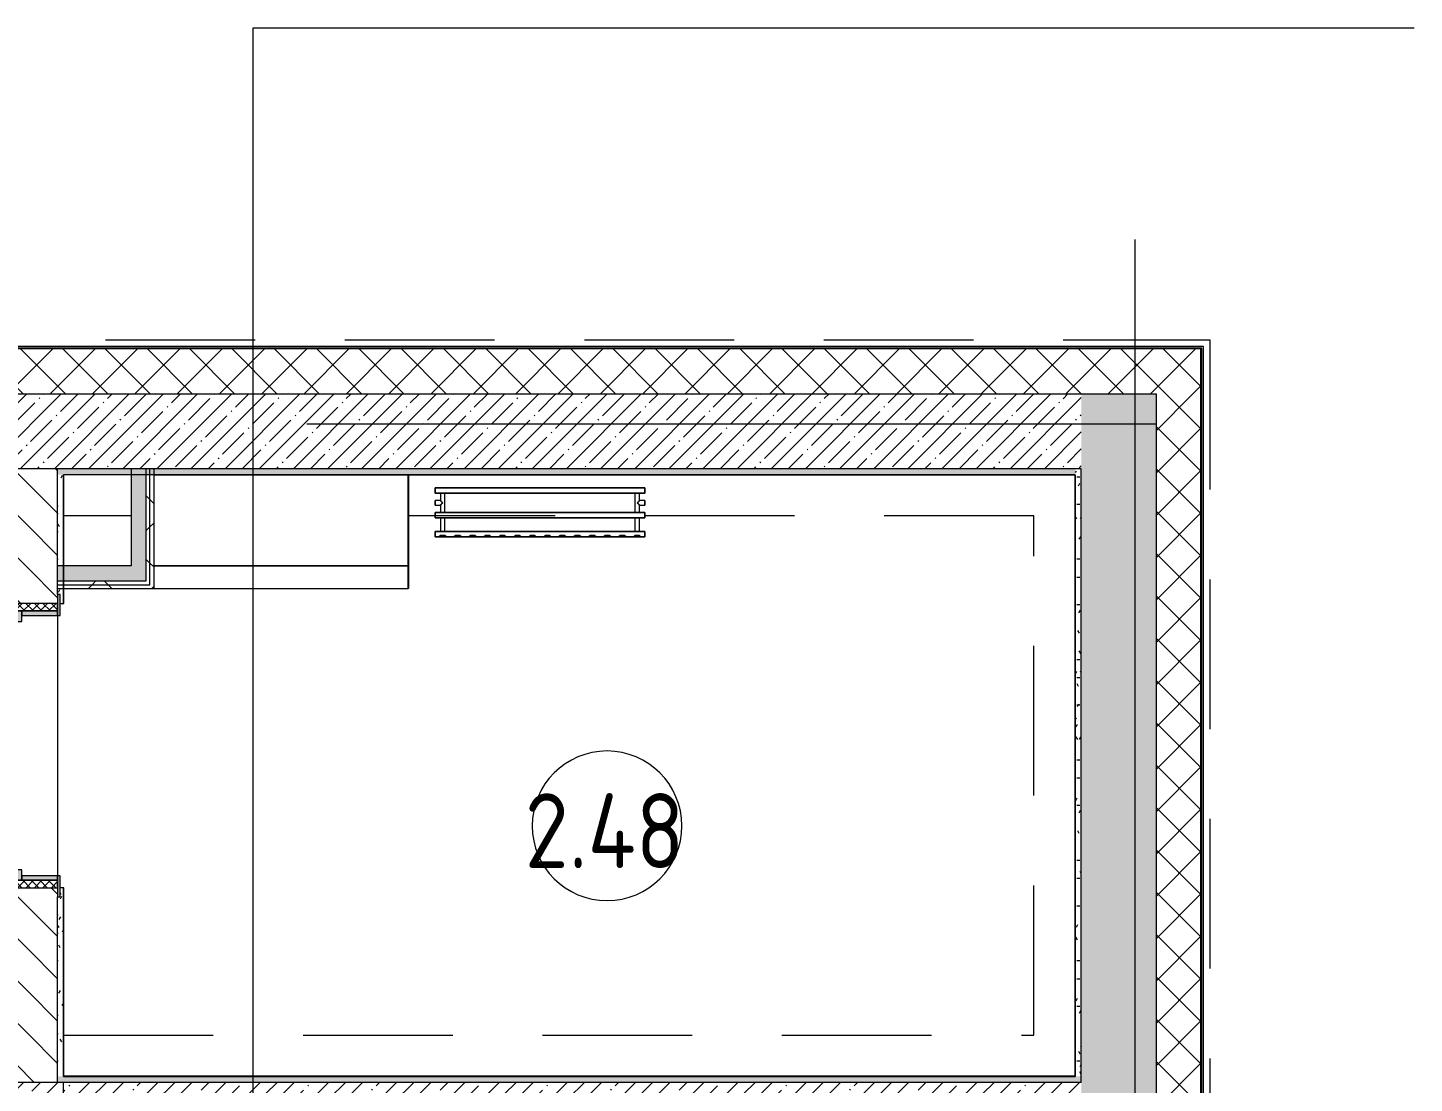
# Model space of a CAD drawing. Header units: millimetres. Extents: x -6228 to 200708, y -8553 to 29014.
# Drawn here: x 172254 to 176887, y 19097 to 22623 of the extents above; entities that cross this region are included whole.
import ezdxf

# ---------------------------------------------------------------- set-up
doc = ezdxf.new("R2010")
doc.units = ezdxf.units.MM
doc.linetypes.add('200_ШТРИХ__ш1_п0_6_', pattern=[800, 500, -300])
doc.linetypes.add('Осевая', pattern=[15875, 3175, -2381.25, 7937.5, -2381.25])
for name, color, linetype, lineweight in [('A-AREA-IDEN', 7, 'Continuous', 9), ('A-DETL-MBND-1', 7, '200_ШТРИХ__ш1_п0_6_', 9), ('A-WALL-3', 7, 'Continuous', 9), ('A-WALL-4', 7, 'Continuous', 13), ('G-ANNO-TEXT', 7, 'Continuous', 9), ('I-WALL-6', 7, 'Continuous', 9), ('M-EQPM-2', 7, 'Continuous', 9), ('S-COLS-2', 7, 'Continuous', 9), ('Оси', 7, 'Continuous', 9), ('Оси-2', 7, 'Осевая', 9)]:
    doc.layers.add(name, color=color, linetype=linetype, lineweight=lineweight)
for name, color, linetype, lineweight, true_color in [('A-DOOR-5', 7, 'Continuous', 9, 0xaaaaaa), ('A-DOOR-6', 7, 'Continuous', 9, 0xe2e2e2), ('A-DOOR-FRAM-4', 7, 'Continuous', 9, 0xe2e2e2), ('A-DOOR-FRAM-5', 7, 'Continuous', 9, 0xaaaaaa), ('I-WALL-5', 7, 'Continuous', 9, 0xe7e7e7), ('I-WALL-8', 9, 'Continuous', 9, 0x808080)]:
    doc.layers.add(name, color=color, linetype=linetype, lineweight=lineweight, true_color=true_color)
doc.styles.add('GOST Common', font='GOST_Common.ttf', dxfattribs={"width": 0.9, "height": 250})
pattern_1 = [(45, (50944.32, 0), (-70.71068, 70.71068), []), (135, (50944.32, 0), (-70.71068, -70.71068), [])]
pattern_2 = [(45, (50944.32, 0), (-57.024626, 57.024626), []), (45, (51001.345, 0), (-57.024626, 57.024626), [100.806, -20.161, 3.353, -16.808])]
pattern_3 = [(0, (50944.32, 0), (121.92, 30.48), [10.058, -81.382, 10.058, -81.382, -487.68]), (0, (50944.32, 0), (121.92, 30.48), [-182.88, 10.058, -172.822, 10.058, -81.382, -213.36]), (0, (50944.32, 0), (121.92, 30.48), [-457.2, 10.058, -50.902, 10.058, -142.342]), (120, (50990.04, 15.24), (-87.356454, 90.345817), [10.058, -81.382, 10.058, -81.382, -487.68]), (120, (50990.04, 15.24), (-87.356454, 90.345817), [-182.88, 10.058, -172.822, 10.058, -81.382, -213.36]), (120, (50990.04, 15.24), (-87.356454, 90.345817), [-457.2, 10.058, -50.902, 10.058, -142.342]), (240, (51005.28, 76.2), (-34.563546, -120.825817), [10.058, -81.382, 10.058, -81.382, -487.68]), (240, (51005.28, 76.2), (-34.563546, -120.825817), [-182.88, 10.058, -172.822, 10.058, -81.382, -213.36]), (240, (51005.28, 76.2), (-34.563546, -120.825817), [-457.2, 10.058, -50.902, 10.058, -142.342])]
pattern_4 = [(45, (50944.32, 0), (-106.06602, 106.06602), []), (135, (50944.32, 0), (-106.06602, -106.06602), [])]

# ---------------------------------------------------------------- blocks, each defined once
blk = doc.blocks.new('110_Дверь_СКБ_1Ст_Внутренняя1 - Д-8 950x2100h_охрана-V177-План зашивки приборов отопления в осях 2 этажа 23-33')
at = {"layer": 'A-DOOR-5'}
h = blk.add_hatch(dxfattribs=at)
h.set_pattern_fill('FP_33', color=256, style=0, pattern_type=2)
h.set_pattern_definition([(135, (1826.41, 164.685), (-14.14214, -14.14214), []), (225, (1826.41, 164.685), (14.14214, -14.14214), [])])
h.paths.add_polyline_path([(462.5, -100), (487.5, -100), (487.5, 100), (462.5, 100)])
at = {"layer": 'A-DOOR-6'}
h = blk.add_hatch(color=256, dxfattribs=at)
h.paths.add_polyline_path([(-437.5, 100), (-437.5, 20), (-402.5, 20), (-402.5, 60), (-412.5, 60), (-412.5, 100)])
h.paths.add_polyline_path([(427.5, 60), (427.5, 20), (462.5, 20), (462.5, 100), (437.5, 100), (437.5, 60)])
at = {"layer": 'A-DOOR-FRAM-4'}
for points in [[(397.5, 100), (437.5, 100), (437.5, 950), (397.5, 950), (397.5, 287.4)], [(-492.5, 100), (-422.5, 100), (-422.5, 108), (-492.5, 108)], [(447.5, 100), (517.5, 100), (517.5, 108), (447.5, 108)], [(-437.5, -100), (-422.5, -100), (-422.5, 20), (-437.5, 20)], [(447.5, -100), (462.5, -100), (462.5, 20), (447.5, 20)], [(-492.5, -108), (-422.5, -108), (-422.5, -100), (-492.5, -100)], [(447.5, -108), (517.5, -108), (517.5, -100), (447.5, -100)]]:
    blk.add_hatch(color=256, dxfattribs=at).paths.add_polyline_path(points)
at = {"layer": 'A-DOOR-FRAM-5'}
h = blk.add_hatch(dxfattribs=at)
h.set_pattern_fill('FP_34', color=256, style=0, pattern_type=2)
h.set_pattern_definition([(45, (-296.384, 164.685), (-14.1421, 14.1421), []), (135, (-296.384, 164.685), (-14.1421, -14.1421), [])])
h.paths.add_polyline_path([(-462.5, -100), (-437.5, -100), (-437.5, 100), (-462.5, 100)])
at = {"layer": 'A-DOOR-5'}
for p, q in [((437.5, 950), (397.5, 950)), ((397.5, 950), (397.5, 100)), ((437.5, 100), (437.5, 950)), ((397.5, 100), (437.5, 100))]:
    blk.add_line(p, q, dxfattribs=at)
blk.add_arc((437.5, 100), 850, 90, 180, dxfattribs=at)
at = {"layer": 'A-DOOR-FRAM-5'}
for p, q in [((-422.5, 108), (-492.5, 108)), ((-492.5, 108), (-492.5, 100)), ((-492.5, 100), (-422.5, 100)), ((-437.5, 100), (-462.5, 100)), ((-462.5, 100), (-462.5, -100)), ((-412.5, 100), (-437.5, 100)), ((-437.5, 100), (-437.5, 20)), ((-437.5, -100), (-437.5, 100)), ((-422.5, 100), (-437.5, 100)), ((-437.5, 100), (-437.5, 99)), ((-437.5, 99), (-422.5, 99)), ((-422.5, 100), (-422.5, 108)), ((-422.5, 99), (-422.5, 100)), ((-412.5, 60), (-412.5, 100)), ((437.5, 100), (437.5, 60)), ((462.5, 100), (437.5, 100)), ((517.5, 108), (447.5, 108)), ((447.5, 108), (447.5, 100)), ((462.5, 100), (447.5, 100)), ((447.5, 100), (447.5, 99)), ((447.5, 100), (517.5, 100)), ((447.5, 99), (462.5, 99)), ((462.5, 20), (462.5, 100)), ((487.5, 100), (462.5, 100)), ((462.5, 100), (462.5, -100)), ((462.5, 99), (462.5, 100)), ((487.5, -100), (487.5, 100)), ((517.5, 100), (517.5, 108)), ((-402.5, 60), (-412.5, 60)), ((-402.5, 20), (-402.5, 60)), ((437.5, 60), (427.5, 60)), ((427.5, 60), (427.5, 20)), ((-437.5, 20), (-402.5, 20)), ((-422.5, 20), (-437.5, 20)), ((-437.5, 20), (-437.5, -100)), ((-422.5, -100), (-422.5, 20)), ((427.5, 20), (462.5, 20)), ((462.5, 20), (447.5, 20)), ((447.5, 20), (447.5, -100)), ((462.5, -100), (462.5, 20)), ((-422.5, -100), (-492.5, -100)), ((-492.5, -100), (-492.5, -108)), ((-492.5, -108), (-422.5, -108)), ((-462.5, -100), (-437.5, -100)), ((-437.5, -100), (-422.5, -100)), ((-422.5, -108), (-422.5, -100)), ((447.5, -100), (462.5, -100)), ((517.5, -100), (447.5, -100)), ((447.5, -100), (447.5, -108)), ((447.5, -108), (517.5, -108)), ((462.5, -100), (487.5, -100)), ((517.5, -108), (517.5, -100))]:
    blk.add_line(p, q, dxfattribs=at)
blk = doc.blocks.new('BSC_Колонна _Прямоугольная - 500х500-V180-План зашивки приборов отопления в осях 2 этажа 23-33')
at = {"layer": 'S-COLS-2'}
h = blk.add_hatch(dxfattribs=at)
h.set_pattern_fill('FP_158', color=256, style=0, pattern_type=2)
h.set_pattern_definition([(45, (-121180, -18850), (-57.024626, 57.024626), []), (45, (-121122.975, -18850), (-57.024626, 57.024626), [100.806, -20.161, 3.353, -16.808])])
h.paths.add_polyline_path([(-157.4, -250), (250, -250), (250, 250), (-250, 250), (-250, -250)])
for p, q in [((250, 250), (-250, 250)), ((-250, 250), (-250, -250)), ((250, -250), (250, 250)), ((-250, -250), (250, -250))]:
    blk.add_line(p, q, dxfattribs=at)
blk = doc.blocks.new('radiator_prado_classic_z_tip_30_po exemplyaru - Classic Z Тип 30-300-V251-План зашивки приборов отопления в осях 2 этажа 23-33')
at = {"layer": 'M-EQPM-2'}
for p, q in [((0, 228), (0, 210)), ((700, 228), (0, 228)), ((0, 210), (0, 228)), ((0, 228), (12.5, 228)), ((0, 210), (700, 210)), ((17.5, 210), (0, 210)), ((12.5, 228), (37.5, 228)), ((37.5, 228), (12.5, 228)), ((12.5, 228), (37.5, 228)), ((12.5, 228), (17.5, 223)), ((12.5, 228), (17.5, 223)), ((32.5, 223), (17.5, 223)), ((17.5, 223), (32.5, 223)), ((17.5, 210), (17.5, 164)), ((17.5, 210), (17.5, 164)), ((32.5, 210), (17.5, 210)), ((17.5, 210), (26.9, 210)), ((32.5, 210), (17.5, 210)), ((17.5, 210), (32.5, 210)), ((31.5, 210), (18.5, 210)), ((26.9, 210), (32.5, 210)), ((32.5, 223), (37.5, 228)), ((37.5, 228), (32.5, 223)), ((32.5, 164), (32.5, 210)), ((32.5, 164), (32.5, 210)), ((667.5, 210), (32.5, 210)), ((37.5, 228), (62.5, 228)), ((62.5, 228), (87.5, 228)), ((87.5, 228), (62.5, 228)), ((62.5, 228), (87.5, 228)), ((62.5, 228), (67.5, 223)), ((62.5, 228), (67.5, 223)), ((82.5, 223), (67.5, 223)), ((67.5, 223), (82.5, 223)), ((82.5, 223), (87.5, 228)), ((87.5, 228), (82.5, 223)), ((87.5, 228), (112.5, 228)), ((112.5, 228), (137.5, 228)), ((137.5, 228), (112.5, 228)), ((112.5, 228), (137.5, 228)), ((112.5, 228), (117.5, 223)), ((112.5, 228), (117.5, 223)), ((132.5, 223), (117.5, 223)), ((117.5, 223), (132.5, 223)), ((132.5, 223), (137.5, 228)), ((137.5, 228), (132.5, 223)), ((137.5, 228), (162.5, 228)), ((162.5, 228), (187.5, 228)), ((187.5, 228), (162.5, 228)), ((162.5, 228), (187.5, 228)), ((162.5, 228), (167.5, 223)), ((162.5, 228), (167.5, 223)), ((182.5, 223), (167.5, 223)), ((167.5, 223), (182.5, 223)), ((182.5, 223), (187.5, 228)), ((187.5, 228), (182.5, 223)), ((187.5, 228), (212.5, 228)), ((212.5, 228), (237.5, 228)), ((237.5, 228), (212.5, 228)), ((212.5, 228), (237.5, 228)), ((212.5, 228), (217.5, 223)), ((212.5, 228), (217.5, 223)), ((232.5, 223), (217.5, 223)), ((217.5, 223), (232.5, 223)), ((232.5, 223), (237.5, 228)), ((237.5, 228), (232.5, 223)), ((237.5, 228), (262.5, 228)), ((262.5, 228), (287.5, 228)), ((287.5, 228), (262.5, 228)), ((262.5, 228), (287.5, 228)), ((262.5, 228), (267.5, 223)), ((262.5, 228), (267.5, 223)), ((282.5, 223), (267.5, 223)), ((267.5, 223), (282.5, 223)), ((282.5, 223), (287.5, 228)), ((287.5, 228), (282.5, 223)), ((287.5, 228), (312.5, 228)), ((312.5, 228), (337.5, 228)), ((337.5, 228), (312.5, 228)), ((312.5, 228), (337.5, 228)), ((312.5, 228), (317.5, 223)), ((312.5, 228), (317.5, 223)), ((332.5, 223), (317.5, 223)), ((317.5, 223), (332.5, 223)), ((332.5, 223), (337.5, 228)), ((337.5, 228), (332.5, 223)), ((337.5, 228), (362.5, 228)), ((362.5, 228), (387.5, 228)), ((387.5, 228), (362.5, 228)), ((362.5, 228), (387.5, 228)), ((362.5, 228), (367.5, 223)), ((362.5, 228), (367.5, 223)), ((382.5, 223), (367.5, 223)), ((367.5, 223), (382.5, 223)), ((382.5, 223), (387.5, 228)), ((387.5, 228), (382.5, 223)), ((387.5, 228), (412.5, 228)), ((412.5, 228), (437.5, 228)), ((437.5, 228), (412.5, 228)), ((412.5, 228), (437.5, 228)), ((412.5, 228), (417.5, 223)), ((412.5, 228), (417.5, 223)), ((432.5, 223), (417.5, 223)), ((417.5, 223), (432.5, 223)), ((432.5, 223), (437.5, 228)), ((437.5, 228), (432.5, 223)), ((437.5, 228), (462.5, 228)), ((462.5, 228), (487.5, 228)), ((487.5, 228), (462.5, 228)), ((462.5, 228), (487.5, 228)), ((462.5, 228), (467.5, 223)), ((462.5, 228), (467.5, 223)), ((482.5, 223), (467.5, 223)), ((467.5, 223), (482.5, 223)), ((482.5, 223), (487.5, 228)), ((487.5, 228), (482.5, 223)), ((487.5, 228), (512.5, 228)), ((512.5, 228), (537.5, 228)), ((537.5, 228), (512.5, 228)), ((512.5, 228), (537.5, 228)), ((512.5, 228), (517.5, 223)), ((512.5, 228), (517.5, 223)), ((532.5, 223), (517.5, 223)), ((517.5, 223), (532.5, 223)), ((532.5, 223), (537.5, 228)), ((537.5, 228), (532.5, 223)), ((537.5, 228), (562.5, 228)), ((562.5, 228), (587.5, 228)), ((587.5, 228), (562.5, 228)), ((562.5, 228), (587.5, 228)), ((562.5, 228), (567.5, 223)), ((562.5, 228), (567.5, 223)), ((582.5, 223), (567.5, 223)), ((567.5, 223), (582.5, 223)), ((582.5, 223), (587.5, 228)), ((587.5, 228), (582.5, 223)), ((587.5, 228), (612.5, 228)), ((612.5, 228), (637.5, 228)), ((637.5, 228), (612.5, 228)), ((612.5, 228), (637.5, 228)), ((612.5, 228), (617.5, 223)), ((612.5, 228), (617.5, 223)), ((632.5, 223), (617.5, 223)), ((617.5, 223), (632.5, 223)), ((632.5, 223), (637.5, 228)), ((637.5, 228), (632.5, 223)), ((637.5, 228), (662.5, 228)), ((662.5, 228), (687.5, 228)), ((687.5, 228), (662.5, 228)), ((662.5, 228), (687.5, 228)), ((662.5, 228), (667.5, 223)), ((662.5, 228), (667.5, 223)), ((682.5, 223), (667.5, 223)), ((667.5, 223), (682.5, 223)), ((667.5, 210), (667.5, 164)), ((667.5, 210), (667.5, 164)), ((667.8, 210), (667.5, 210)), ((667.5, 210), (682.5, 210)), ((682.5, 210), (667.5, 210)), ((667.5, 210), (667.8, 210)), ((668.5, 210), (667.8, 210)), ((667.8, 210), (668.5, 210)), ((669.7, 210), (668.5, 210)), ((668.5, 210), (669.7, 210)), ((681.5, 210), (668.5, 210)), ((671.2, 210), (669.7, 210)), ((669.7, 210), (671.2, 210)), ((673.1, 210), (671.2, 210)), ((671.2, 210), (673.1, 210)), ((675, 210), (673.1, 210)), ((673.1, 210), (675, 210)), ((676.9, 210), (675, 210)), ((675, 210), (676.9, 210)), ((678.7, 210), (676.9, 210)), ((676.9, 210), (678.7, 210)), ((680.3, 210), (678.7, 210)), ((678.7, 210), (680.3, 210)), ((681.5, 210), (680.3, 210)), ((680.3, 210), (681.5, 210)), ((682.2, 210), (681.5, 210)), ((681.5, 210), (682.2, 210)), ((682.5, 210), (682.2, 210)), ((682.2, 210), (682.5, 210)), ((682.5, 223), (687.5, 228)), ((687.5, 228), (682.5, 223)), ((682.5, 164), (682.5, 210)), ((682.5, 164), (682.5, 210)), ((700, 210), (682.5, 210)), ((687.5, 228), (700, 228)), ((700, 210), (700, 228)), ((700, 228), (700, 210)), ((700, 164), (0, 164)), ((0, 164), (0, 146)), ((0, 146), (0, 164)), ((0, 164), (17.5, 164)), ((0, 146), (700, 146)), ((17.5, 146), (0, 146)), ((19.7, 164), (17.5, 164)), ((17.5, 164), (32.5, 164)), ((17.8, 164), (17.5, 164)), ((17.5, 164), (32.5, 164)), ((17.5, 146), (17.5, 121.5)), ((17.5, 146), (17.5, 121.5)), ((17.5, 146), (17.8, 146)), ((32.5, 146), (17.5, 146)), ((17.5, 146), (32.5, 146)), ((32.5, 146), (17.5, 146)), ((18.5, 164), (17.8, 164)), ((17.8, 146), (32.5, 146)), ((32.5, 164), (18.5, 164)), ((18.5, 164), (31.5, 164)), ((31.5, 146), (18.5, 146)), ((21.2, 164), (19.7, 164)), ((26.9, 164), (21.2, 164)), ((28.7, 164), (26.9, 164)), ((32.2, 164), (28.7, 164)), ((32.5, 164), (32.2, 164)), ((32.5, 164), (667.5, 164)), ((32.5, 82), (32.5, 146)), ((32.5, 82), (32.5, 146)), ((667.5, 146), (32.5, 146)), ((667.8, 164), (667.5, 164)), ((667.5, 164), (682.5, 164)), ((682.5, 164), (667.5, 164)), ((667.5, 164), (669.7, 164)), ((667.5, 146), (667.5, 82)), ((667.5, 146), (667.5, 82)), ((667.5, 146), (667.8, 146)), ((682.5, 146), (667.5, 146)), ((667.5, 146), (676.9, 146)), ((682.2, 146), (667.5, 146)), ((678.7, 164), (667.8, 164)), ((667.8, 146), (675, 146)), ((668.5, 164), (681.5, 164)), ((681.5, 146), (668.5, 146)), ((669.7, 164), (671.2, 164)), ((671.2, 164), (675, 164)), ((675, 164), (676.9, 164)), ((675, 146), (682.2, 146)), ((676.9, 164), (682.5, 164)), ((676.9, 146), (682.5, 146)), ((680.3, 164), (678.7, 164)), ((682.5, 164), (680.3, 164)), ((682.2, 146), (682.5, 146)), ((682.5, 146), (682.2, 146)), ((682.5, 164), (700, 164)), ((682.5, 121.5), (682.5, 146)), ((682.5, 121.5), (682.5, 146)), ((700, 146), (682.5, 146)), ((700, 146), (700, 164)), ((700, 164), (700, 146)), ((17.5, 121.5), (0, 121.5)), ((17.5, 121.5), (0, 121.5)), ((0, 121.5), (0, 121.2)), ((0, 106.5), (0, 121.5)), ((0, 121.2), (0, 106.8)), ((0, 121.2), (0, 120.5)), ((0, 120.5), (0, 121.2)), ((0, 121.2), (0, 121.2)), ((0, 120.5), (0, 119.3)), ((0, 119.3), (0, 120.5)), ((0, 119.3), (0, 117.8)), ((0, 117.8), (0, 119.3)), ((0, 117.8), (0, 115.9)), ((0, 115.9), (0, 117.8)), ((0, 115.9), (0, 114)), ((0, 114), (0, 115.9)), ((0, 114), (0, 112.1)), ((0, 112.1), (0, 114)), ((0, 112.1), (0, 110.2)), ((0, 110.2), (0, 112.1)), ((0, 110.2), (0, 108.7)), ((0, 108.7), (0, 110.2)), ((0, 108.7), (0, 106.8)), ((0, 106.8), (0, 108.7)), ((0, 106.8), (0, 106.5)), ((0, 106.8), (0, 106.8)), ((0, 106.5), (17.5, 106.5)), ((0, 106.5), (17.5, 106.5)), ((17.5, 106.5), (17.5, 82)), ((17.5, 106.5), (17.5, 82)), ((700, 121.5), (682.5, 121.5)), ((700, 121.5), (682.5, 121.5)), ((682.5, 82), (682.5, 106.5)), ((682.5, 106.5), (700, 106.5)), ((682.5, 82), (682.5, 106.5)), ((682.5, 106.5), (700, 106.5)), ((700, 121.5), (700, 106.5)), ((700, 121.2), (700, 121.5)), ((700, 121.5), (700, 121.2)), ((700, 121.2), (700, 121.5)), ((700, 106.8), (700, 121.2)), ((700, 121.2), (700, 106.8)), ((700, 120.5), (700, 121.2)), ((700, 117.8), (700, 120.5)), ((700, 115.9), (700, 117.8)), ((700, 106.8), (700, 115.9)), ((700, 106.5), (700, 106.8)), ((700, 106.8), (700, 106.5)), ((700, 106.5), (700, 106.8)), ((700, 82), (0, 82)), ((0, 82), (0, 64)), ((0, 64), (0, 82)), ((0, 82), (17.5, 82)), ((700, 64), (0, 64)), ((0, 64), (700, 64)), ((32.5, 82), (17.5, 82)), ((17.5, 82), (30.3, 82)), ((32.5, 82), (17.5, 82)), ((17.5, 82), (32.5, 82)), ((18.5, 82), (31.5, 82)), ((30.3, 82), (31.5, 82)), ((31.5, 82), (32.5, 82)), ((32.5, 82), (667.5, 82)), ((668.5, 82), (667.5, 82)), ((667.5, 82), (682.5, 82)), ((673.1, 82), (667.5, 82)), ((667.5, 82), (667.8, 82)), ((667.8, 82), (682.5, 82)), ((678.7, 82), (668.5, 82)), ((668.5, 82), (681.5, 82)), ((676.9, 82), (673.1, 82)), ((678.7, 82), (676.9, 82)), ((681.5, 82), (678.7, 82)), ((680.3, 82), (678.7, 82)), ((682.5, 82), (680.3, 82)), ((682.5, 82), (681.5, 82)), ((682.5, 82), (700, 82)), ((700, 64), (700, 82)), ((700, 82), (700, 64))]:
    blk.add_line(p, q, dxfattribs=at)
for points, knots in [([(17.8, 121.2), (17.7, 121.3), (17.7, 121.3), (17.5, 121.5), (17.5, 121.5), (17.5, 121.5)], [0.8571429, 0.8571429, 0.8571429, 0.8571429, 0.8928571, 0.9285714, 1, 1, 1, 1]), ([(17.5, 121.5), (17.5, 121.5), (17.5, 121.5), (17.7, 121.3), (17.7, 121.3), (17.8, 121.2)], [0, 0, 0, 0, 0.0714286, 0.1071429, 0.1428571, 0.1428571, 0.1428571, 0.1428571]), ([(17.5, 121.5), (17.5, 121.5), (17.5, 121.5), (17.7, 121.3), (17.7, 121.3), (17.8, 121.2)], [0, 0, 0, 0, 0.0714286, 0.1071429, 0.1428571, 0.1428571, 0.1428571, 0.1428571]), ([(25, 114), (24.5, 114.5), (23.6, 115.4), (22.4, 116.6), (21.6, 117.4), (21.1, 117.9), (20.8, 118.2), (20.5, 118.5), (20.2, 118.8), (19.8, 119.1), (19.6, 119.4), (19.3, 119.7), (19, 120), (18.7, 120.3), (18.5, 120.5), (18.3, 120.7), (18.1, 120.9), (17.9, 121.1), (17.8, 121.2), (17.7, 121.3), (17.5, 121.5), (17.5, 121.5), (17.5, 121.5)], [0, 0, 0, 0, 0.142857, 0.285714, 0.357143, 0.392857, 0.428571, 0.464286, 0.5, 0.535714, 0.571429, 0.607143, 0.642857, 0.678571, 0.714286, 0.75, 0.785714, 0.821429, 0.857143, 0.892857, 0.928571, 1, 1, 1, 1]), ([(17.5, 106.5), (17.5, 106.5), (17.5, 106.5), (17.7, 106.7), (17.8, 106.8), (17.9, 106.9), (18.1, 107.1), (18.3, 107.3), (18.5, 107.5), (18.7, 107.7), (19, 108), (19.3, 108.3), (19.6, 108.6), (19.8, 108.9), (20.3, 109.3), (20.7, 109.7), (21.1, 110.1), (21.6, 110.6), (22.4, 111.4), (23.6, 112.6), (24.5, 113.5), (25, 114)], [0, 0, 0, 0, 0.071429, 0.107143, 0.142857, 0.178571, 0.214286, 0.25, 0.285714, 0.321429, 0.357143, 0.392857, 0.428571, 0.464286, 0.5, 0.571429, 0.607143, 0.642857, 0.714286, 0.857143, 1, 1, 1, 1]), ([(17.5, 106.5), (17.5, 106.5), (17.5, 106.5), (17.7, 106.7), (17.7, 106.7), (17.8, 106.8)], [0, 0, 0, 0, 0.0714286, 0.1071429, 0.1428571, 0.1428571, 0.1428571, 0.1428571]), ([(17.8, 106.8), (17.7, 106.7), (17.7, 106.7), (17.5, 106.5), (17.5, 106.5), (17.5, 106.5)], [0.8571429, 0.8571429, 0.8571429, 0.8571429, 0.8928571, 0.9285714, 1, 1, 1, 1]), ([(17.8, 106.8), (17.7, 106.7), (17.7, 106.7), (17.5, 106.5), (17.5, 106.5), (17.5, 106.5)], [0.8571429, 0.8571429, 0.8571429, 0.8571429, 0.8928571, 0.9285714, 1, 1, 1, 1]), ([(17.8, 121.2), (17.8, 121.2), (17.9, 121.1), (18.1, 120.9), (18.3, 120.7), (18.5, 120.5), (18.7, 120.3), (19, 120), (19.3, 119.7), (19.6, 119.4), (19.8, 119.1), (20.3, 118.7), (20.7, 118.3), (21.1, 117.9), (21.6, 117.4), (22.4, 116.6), (23.1, 115.9), (23.6, 115.4)], [0.1428571, 0.1428571, 0.1428571, 0.1428571, 0.1785714, 0.2142857, 0.25, 0.2857143, 0.3214286, 0.3571429, 0.3928571, 0.4285714, 0.4642857, 0.5, 0.5714286, 0.6071429, 0.6428571, 0.7142857, 0.8571429, 0.8571429, 0.8571429, 0.8571429]), ([(22.1, 111.1), (21.9, 110.9), (21.6, 110.6), (21.1, 110.1), (20.8, 109.8), (20.5, 109.5), (20.2, 109.2), (19.8, 108.9), (19.6, 108.6), (19.3, 108.3), (19, 108), (18.7, 107.7), (18.5, 107.5), (18.3, 107.3), (18.1, 107.1), (17.9, 106.9), (17.8, 106.8), (17.8, 106.8)], [0.2857143, 0.2857143, 0.2857143, 0.2857143, 0.3571429, 0.3928571, 0.4285714, 0.4642857, 0.5, 0.5357143, 0.5714286, 0.6071429, 0.6428571, 0.6785714, 0.7142857, 0.75, 0.7857143, 0.8214286, 0.8571429, 0.8571429, 0.8571429, 0.8571429]), ([(18.5, 107.5), (18.6, 107.6), (18.7, 107.7), (19, 108), (19.3, 108.3), (19.6, 108.6), (19.9, 108.8), (20.3, 109.3), (20.6, 109.6), (20.8, 109.8)], [0.2857143, 0.2857143, 0.2857143, 0.2857143, 0.3214286, 0.3571429, 0.3928571, 0.4285714, 0.4642857, 0.5, 0.5714286, 0.5714286, 0.5714286, 0.5714286]), ([(19.6, 119.4), (19.7, 119.3), (19.9, 119.2), (20.3, 118.7), (20.6, 118.4), (20.8, 118.2)], [0.4285714, 0.4285714, 0.4285714, 0.4285714, 0.4642857, 0.5, 0.5714286, 0.5714286, 0.5714286, 0.5714286]), ([(22.1, 116.9), (21.9, 117.1), (21.6, 117.4), (21.1, 117.9), (20.9, 118.1), (20.8, 118.2)], [0.2857143, 0.2857143, 0.2857143, 0.2857143, 0.3571429, 0.3928571, 0.4285714, 0.4285714, 0.4285714, 0.4285714]), ([(20.8, 118.2), (20.9, 118.1), (21.1, 117.9), (21.6, 117.4), (21.9, 117.1), (22.1, 116.9)], [0.5714286, 0.5714286, 0.5714286, 0.5714286, 0.6071429, 0.6428571, 0.7142857, 0.7142857, 0.7142857, 0.7142857]), ([(20.8, 109.8), (20.9, 109.9), (21.1, 110.1), (21.6, 110.6), (21.9, 110.9), (22.1, 111.1)], [0.5714286, 0.5714286, 0.5714286, 0.5714286, 0.6071429, 0.6428571, 0.7142857, 0.7142857, 0.7142857, 0.7142857]), ([(22.1, 111.1), (21.9, 110.9), (21.6, 110.6), (21.1, 110.1), (20.9, 109.9), (20.8, 109.8)], [0.2857143, 0.2857143, 0.2857143, 0.2857143, 0.3571429, 0.3928571, 0.4285714, 0.4285714, 0.4285714, 0.4285714]), ([(675, 114), (675.5, 114.5), (676.4, 115.4), (677.6, 116.6), (678.4, 117.4), (678.9, 117.9), (679.2, 118.2), (679.5, 118.5), (679.8, 118.8), (680.1, 119.2), (680.4, 119.4), (680.7, 119.7), (681, 120), (681.3, 120.3), (681.5, 120.5), (681.7, 120.7), (681.9, 120.9), (682.1, 121.1), (682.2, 121.2), (682.3, 121.3), (682.5, 121.5), (682.5, 121.5), (682.5, 121.5)], [0, 0, 0, 0, 0.142857, 0.285714, 0.357143, 0.392857, 0.428571, 0.464286, 0.5, 0.535714, 0.571429, 0.607143, 0.642857, 0.678571, 0.714286, 0.75, 0.785714, 0.821429, 0.857143, 0.892857, 0.928571, 1, 1, 1, 1]), ([(682.5, 106.5), (682.5, 106.5), (682.5, 106.5), (682.3, 106.7), (682.2, 106.8), (682.1, 106.9), (681.9, 107.1), (681.7, 107.3), (681.5, 107.5), (681.3, 107.7), (681, 108), (680.7, 108.3), (680.4, 108.6), (680.1, 108.8), (679.7, 109.3), (679.3, 109.7), (678.9, 110.1), (678.4, 110.6), (677.6, 111.4), (676.4, 112.6), (675.5, 113.5), (675, 114)], [0, 0, 0, 0, 0.071429, 0.107143, 0.142857, 0.178571, 0.214286, 0.25, 0.285714, 0.321429, 0.357143, 0.392857, 0.428571, 0.464286, 0.5, 0.571429, 0.607143, 0.642857, 0.714286, 0.857143, 1, 1, 1, 1]), ([(682.2, 121.2), (682.2, 121.2), (682.1, 121.1), (681.9, 120.9), (681.7, 120.7), (681.5, 120.5), (681.3, 120.3), (681, 120), (680.7, 119.7), (680.4, 119.4), (680.1, 119.2), (679.7, 118.7), (679.3, 118.3), (678.9, 117.9), (678.4, 117.4), (677.6, 116.6), (676.9, 115.9), (676.4, 115.4)], [0.1428571, 0.1428571, 0.1428571, 0.1428571, 0.1785714, 0.2142857, 0.25, 0.2857143, 0.3214286, 0.3571429, 0.3928571, 0.4285714, 0.4642857, 0.5, 0.5714286, 0.6071429, 0.6428571, 0.7142857, 0.8571429, 0.8571429, 0.8571429, 0.8571429]), ([(676.4, 115.4), (676.9, 115.9), (677.6, 116.6), (678.4, 117.4), (678.9, 117.9), (679.2, 118.2), (679.5, 118.5), (679.8, 118.8), (680.1, 119.2), (680.4, 119.4), (680.7, 119.7), (681, 120), (681.3, 120.3), (681.5, 120.5), (681.7, 120.7), (681.9, 120.9), (682.1, 121.1), (682.2, 121.2), (682.2, 121.2)], [0.1428571, 0.1428571, 0.1428571, 0.1428571, 0.2857143, 0.3571429, 0.3928571, 0.4285714, 0.4642857, 0.5, 0.5357143, 0.5714286, 0.6071429, 0.6428571, 0.6785714, 0.7142857, 0.75, 0.7857143, 0.8214286, 0.8571429, 0.8571429, 0.8571429, 0.8571429]), ([(679.2, 118.2), (679.1, 118.1), (678.9, 117.9), (678.4, 117.4), (678.1, 117.1), (677.9, 116.9)], [0.5714286, 0.5714286, 0.5714286, 0.5714286, 0.6071429, 0.6428571, 0.7142857, 0.7142857, 0.7142857, 0.7142857]), ([(677.9, 111.1), (678.1, 110.9), (678.4, 110.6), (678.9, 110.1), (679.2, 109.8), (679.5, 109.5), (679.8, 109.2), (680.1, 108.8), (680.4, 108.6), (680.7, 108.3), (681, 108), (681.3, 107.7), (681.5, 107.5), (681.7, 107.3), (681.9, 107.1), (682.1, 106.9), (682.2, 106.8), (682.2, 106.8)], [0.2857143, 0.2857143, 0.2857143, 0.2857143, 0.3571429, 0.3928571, 0.4285714, 0.4642857, 0.5, 0.5357143, 0.5714286, 0.6071429, 0.6428571, 0.6785714, 0.7142857, 0.75, 0.7857143, 0.8214286, 0.8571429, 0.8571429, 0.8571429, 0.8571429]), ([(677.9, 111.1), (678.1, 110.9), (678.4, 110.6), (678.9, 110.1), (679.2, 109.8), (679.5, 109.5), (679.8, 109.2), (680.1, 108.8), (680.4, 108.6), (680.7, 108.3), (681, 108), (681.3, 107.7), (681.5, 107.5), (681.7, 107.3), (681.9, 107.1), (682.1, 106.9), (682.2, 106.8), (682.2, 106.8)], [0.2857143, 0.2857143, 0.2857143, 0.2857143, 0.3571429, 0.3928571, 0.4285714, 0.4642857, 0.5, 0.5357143, 0.5714286, 0.6071429, 0.6428571, 0.6785714, 0.7142857, 0.75, 0.7857143, 0.8214286, 0.8571429, 0.8571429, 0.8571429, 0.8571429]), ([(682.2, 106.8), (682.2, 106.8), (682.1, 106.9), (681.9, 107.1), (681.7, 107.3), (681.5, 107.5), (681.3, 107.7), (681, 108), (680.7, 108.3), (680.4, 108.6), (680.1, 108.8), (679.7, 109.3), (679.3, 109.7), (678.9, 110.1), (678.4, 110.6), (678.1, 110.9), (677.9, 111.1)], [0.1428571, 0.1428571, 0.1428571, 0.1428571, 0.1785714, 0.2142857, 0.25, 0.2857143, 0.3214286, 0.3571429, 0.3928571, 0.4285714, 0.4642857, 0.5, 0.5714286, 0.6071429, 0.6428571, 0.7142857, 0.7142857, 0.7142857, 0.7142857]), ([(681.5, 120.5), (681.4, 120.4), (681.3, 120.3), (681, 120), (680.7, 119.7), (680.4, 119.4), (680.1, 119.2), (679.7, 118.7), (679.4, 118.4), (679.2, 118.2)], [0.2857143, 0.2857143, 0.2857143, 0.2857143, 0.3214286, 0.3571429, 0.3928571, 0.4285714, 0.4642857, 0.5, 0.5714286, 0.5714286, 0.5714286, 0.5714286]), ([(682.5, 121.5), (682.5, 121.5), (682.5, 121.5), (682.3, 121.3), (682.3, 121.3), (682.2, 121.2)], [0, 0, 0, 0, 0.0714286, 0.1071429, 0.1428571, 0.1428571, 0.1428571, 0.1428571]), ([(682.5, 121.5), (682.5, 121.5), (682.5, 121.5), (682.3, 121.3), (682.3, 121.3), (682.2, 121.2)], [0, 0, 0, 0, 0.0714286, 0.1071429, 0.1428571, 0.1428571, 0.1428571, 0.1428571]), ([(682.2, 121.2), (682.3, 121.3), (682.3, 121.3), (682.5, 121.5), (682.5, 121.5), (682.5, 121.5)], [0.8571429, 0.8571429, 0.8571429, 0.8571429, 0.8928571, 0.9285714, 1, 1, 1, 1]), ([(682.2, 106.8), (682.3, 106.7), (682.3, 106.7), (682.5, 106.5), (682.5, 106.5), (682.5, 106.5)], [0.8571429, 0.8571429, 0.8571429, 0.8571429, 0.8928571, 0.9285714, 1, 1, 1, 1]), ([(682.2, 106.8), (682.3, 106.7), (682.3, 106.7), (682.5, 106.5), (682.5, 106.5), (682.5, 106.5)], [0.8571429, 0.8571429, 0.8571429, 0.8571429, 0.8928571, 0.9285714, 1, 1, 1, 1]), ([(682.5, 106.5), (682.5, 106.5), (682.5, 106.5), (682.3, 106.7), (682.3, 106.7), (682.2, 106.8)], [0, 0, 0, 0, 0.0714286, 0.1071429, 0.1428571, 0.1428571, 0.1428571, 0.1428571])]:
    blk.add_open_spline(points, degree=3, knots=knots, dxfattribs=at)
for points in [[(20.8, 118.2), (20.7, 118.3), (20.5, 118.5), (20.2, 118.8), (19.9, 119.2), (19.6, 119.4), (19.3, 119.7), (19, 120), (18.7, 120.3), (18.5, 120.5), (18.3, 120.7), (18.1, 120.9), (17.9, 121.1), (17.8, 121.2), (17.8, 121.2)], [(17.8, 121.2), (17.8, 121.2), (17.9, 121.1), (18.1, 120.9), (18.3, 120.7), (18.5, 120.5), (18.7, 120.3), (19, 120), (19.3, 119.7), (19.5, 119.5), (19.6, 119.4)], [(20.8, 109.8), (20.7, 109.7), (20.5, 109.5), (20.2, 109.2), (19.9, 108.8), (19.6, 108.6), (19.3, 108.3), (19, 108), (18.7, 107.7), (18.5, 107.5), (18.3, 107.3), (18.1, 107.1), (17.9, 106.9), (17.8, 106.8), (17.8, 106.8)], [(17.8, 106.8), (17.8, 106.8), (17.9, 106.9), (18.1, 107.1), (18.3, 107.3), (18.4, 107.4), (18.5, 107.5)], [(23.6, 115.4), (23.1, 115.9), (22.6, 116.4), (22.1, 116.9)], [(22.1, 116.9), (22.6, 116.4), (23.1, 115.9), (23.6, 115.4)], [(25, 114), (24.5, 113.5), (23.6, 112.6), (22.6, 111.6), (22.1, 111.1)], [(22.1, 111.1), (22.6, 111.6), (23.1, 112.1), (23.6, 112.6)], [(23.6, 112.6), (23.1, 112.1), (22.6, 111.6), (22.1, 111.1)], [(25, 114), (24.5, 114.5), (24, 115), (23.6, 115.4)], [(23.6, 115.4), (24, 115), (24.5, 114.5), (25, 114)], [(23.6, 115.4), (24, 115), (24.5, 114.5), (25, 114)], [(23.6, 112.6), (24, 113), (24.5, 113.5), (25, 114)], [(25, 114), (24.5, 113.5), (24, 113), (23.6, 112.6)], [(676.4, 115.4), (676, 115), (675.5, 114.5), (675, 114)], [(676.4, 115.4), (676, 115), (675.5, 114.5), (675, 114)], [(675, 114), (675.5, 114.5), (676, 115), (676.4, 115.4)], [(675, 114), (675.5, 113.5), (676.4, 112.6), (677.4, 111.6), (677.9, 111.1)], [(675, 114), (675.5, 113.5), (676, 113), (676.4, 112.6)], [(677.9, 111.1), (677.4, 111.6), (676.4, 112.6), (675.5, 113.5), (675, 114)], [(677.9, 116.9), (677.4, 116.4), (676.9, 115.9), (676.4, 115.4)], [(676.4, 112.6), (676.9, 112.1), (677.4, 111.6), (677.9, 111.1)], [(682.2, 121.2), (682.2, 121.2), (682.1, 121.1), (681.9, 120.9), (681.7, 120.7), (681.6, 120.6), (681.5, 120.5)]]:
    blk.add_open_spline(points, degree=3, dxfattribs=at)
blk = doc.blocks.new('Зашивка приборов отопления44 - Зашивка приборов отопления-33398827-План зашивки приборов отопления в осях 2 этажа 23-33')
at = {"layer": 'A-WALL-3'}
for p, q in [((122140.8, 18669.6), (122140.8, 18974.6)), ((121290.8, 18669.6), (122140.8, 18669.6)), ((122141.3, 18669.6), (121290.8, 18669.6)), ((122141.3, 18594.6), (122141.3, 18669.6)), ((121290.8, 18594.6), (122141.3, 18594.6))]:
    blk.add_line(p, q, dxfattribs=at)
blk = doc.blocks.new('Марка_Помещения - Номер-25198446-План зашивки приборов отопления в осях 2 этажа 23-33')
at = {"layer": 'A-AREA-IDEN'}
for start, end in [(360, 180), (180, 360)]:
    blk.add_arc((0, 0), 2.5, start, end, dxfattribs=at)

msp = doc.modelspace()

# ---------------------------------------------------------------- hatches: boundary and pattern name
at = {"layer": 'A-WALL-3'}
h = msp.add_hatch(dxfattribs=at)
h.set_pattern_fill('FP_141', color=256, style=0, pattern_type=2)
h.set_pattern_definition(pattern_1)
h.paths.add_polyline_path([(176024.3, 21400), (176174.3, 21400), (176174.3, 21550), (171094.5, 21550), (171094.5, 21400), (175874.6, 21400)])
h.paths.add_polyline_path([(170013.1, 21400), (170194.5, 21400), (170194.5, 21550), (168844.8, 21550), (168844.8, 21400), (169361.8, 21400)])
h.paths.add_polyline_path([(167944.8, 21400), (167944.8, 21550), (166544.8, 21550), (166544.8, 21400), (167407.9, 21400)])
h.paths.add_polyline_path([(164151.5, 21400), (164244.8, 21400), (164244.8, 21550), (163094.3, 21550), (163094.3, 21400), (163500.2, 21400)])
h.paths.add_polyline_path([(161994.3, 21400), (162194.3, 21400), (162194.3, 21550), (160894.8, 21550), (160895.1, 21400), (161546.4, 21400)])
h.paths.add_polyline_path([(159994.8, 21400), (159994.8, 21550), (158694.8, 21550), (158694.8, 21400), (159592.5, 21400)])
h.paths.add_polyline_path([(157794.8, 21400), (157794.8, 21550), (156494.5, 21550), (156494.5, 21400), (157638.7, 21400)])
h.paths.add_polyline_path([(154194.5, 21400), (154194.5, 21550), (152994.3, 21550), (152994.3, 21400), (153731, 21400)])
h.paths.add_polyline_path([(152094.3, 21400), (152094.3, 21550), (147554.3, 21550), (147554.3, 21400), (151777.1, 21400)])
h.paths.add_polyline_path([(144254.3, 21400), (144254.3, 21550), (144004.3, 21550), (144004.3, 21400)])
h = msp.add_hatch(dxfattribs=at)
h.set_pattern_fill('FP_141', color=256, style=0, pattern_type=2)
h.set_pattern_definition(pattern_1)
h.paths.add_polyline_path([(176174.3, -250), (176174.3, 7700), (176024.3, 7700), (176024.3, -250)])
h.paths.add_polyline_path([(176174.3, 10000), (176174.3, 11920), (176024.3, 11920), (176024.3, 10000)])
h.paths.add_polyline_path([(176174.3, 13120), (176174.3, 21400), (176024.3, 21400), (176024.3, 13120)])
at = {"layer": 'I-WALL-5'}
for points in [[(172618.2, 20775), (172650.3, 20775), (172650.3, 21150), (172600.3, 21150), (172600.3, 20775)], [(172600.3, 20775), (172600.3, 20825), (172354.3, 20825), (172354.3, 20775)]]:
    msp.add_hatch(color=256, dxfattribs=at).paths.add_polyline_path(points)
at = {"layer": 'I-WALL-6'}
h = msp.add_hatch(dxfattribs=at)
h.set_pattern_fill('FP_142', color=256, style=0, pattern_type=2)
h.set_pattern_definition(pattern_2)
h.paths.add_polyline_path([(175754.3, 21150), (175774.3, 21150), (175774.3, 21400), (172154.3, 21400), (172154.3, 21150), (174572, 21150)])
h = msp.add_hatch(dxfattribs=at)
h.set_pattern_fill('FP_142', color=256, style=0, pattern_type=2)
h.set_pattern_definition(pattern_2)
h.paths.add_polyline_path([(175874.6, 10600), (176024.3, 10600), (176024.3, 11920), (175774.3, 11920), (175774.3, 10600)])
h.paths.add_polyline_path([(176024.3, 13120), (176024.3, 21400), (175774.3, 21400), (175774.3, 13120), (175874.6, 13120)])
h = msp.add_hatch(dxfattribs=at)
h.set_pattern_fill('FP_144', color=256, style=0, pattern_type=2)
h.set_pattern_definition([(135, (50944.32, 0), (-70.71068, -70.71068), [])])
h.paths.add_polyline_path([(172154.3, 19100), (172354.3, 19100), (172354.3, 19750), (172154.3, 19750), (172154.3, 19120)])
h.paths.add_polyline_path([(172154.3, 20700), (172354.3, 20700), (172354.3, 21150), (172154.3, 21150), (172154.3, 20724)])
h = msp.add_hatch(dxfattribs=at)
h.set_pattern_fill('FP_161', color=256, style=0, pattern_type=2)
h.set_pattern_definition(pattern_4)
h.paths.add_polyline_path([(172662.8, 20762.5), (172662.8, 21150), (172650.3, 21150), (172650.3, 20762.5)])
h = msp.add_hatch(dxfattribs=at)
h.set_pattern_fill('FP_161', color=256, style=0, pattern_type=2)
h.set_pattern_definition(pattern_4)
h.paths.add_polyline_path([(172675.3, 20750), (172675.3, 21150), (172662.8, 21150), (172662.8, 20750)])
h = msp.add_hatch(dxfattribs=at)
h.set_pattern_fill('FP_161', color=256, style=0, pattern_type=2)
h.set_pattern_definition(pattern_4)
h.paths.add_polyline_path([(172618.2, 20762.5), (172650.3, 20762.5), (172650.3, 20775), (172354.3, 20775), (172354.3, 20762.5), (172600.3, 20762.5)])
h = msp.add_hatch(dxfattribs=at)
h.set_pattern_fill('FP_161', color=256, style=0, pattern_type=2)
h.set_pattern_definition(pattern_4)
h.paths.add_polyline_path([(172618.2, 20750), (172662.8, 20750), (172662.8, 20762.5), (172354.3, 20762.5), (172354.3, 20750), (172600.3, 20750)])
h = msp.add_hatch(dxfattribs=at)
h.set_pattern_fill('FP_142', color=256, style=0, pattern_type=2)
h.set_pattern_definition(pattern_2)
h.paths.add_polyline_path([(175549.3, 18850), (175774.3, 18850), (175774.3, 19100), (172374.3, 19100), (172374.3, 18850), (175549, 18850)])
at = {"layer": 'I-WALL-8'}
h = msp.add_hatch(dxfattribs=at)
h.set_pattern_fill('FP_160', color=256, style=0, pattern_type=2)
h.set_pattern_definition(pattern_3)
h.paths.add_polyline_path([(175754.3, 21130), (175754.3, 21150), (172354.3, 21150), (172354.3, 21130), (174572, 21130)])
h = msp.add_hatch(dxfattribs=at)
h.set_pattern_fill('FP_160', color=256, style=0, pattern_type=2)
h.set_pattern_definition(pattern_3)
h.paths.add_polyline_path([(172354.3, 19120), (172374.3, 19121), (172374.3, 19750), (172362.3, 19750), (172362.3, 19720), (172354.3, 19720), (172354.3, 19176.6)])
h.paths.add_polyline_path([(172374.3, 20700), (172374.3, 21130), (172354.3, 21130), (172354.3, 20730), (172362.3, 20730), (172362.3, 20700)])
h = msp.add_hatch(dxfattribs=at)
h.set_pattern_fill('FP_160', color=256, style=0, pattern_type=2)
h.set_pattern_definition(pattern_3)
h.paths.add_polyline_path([(175754.3, 19120), (175774.3, 19120), (175774.3, 21150), (175754.3, 21150), (175754.3, 19176.6)])
h = msp.add_hatch(dxfattribs=at)
h.set_pattern_fill('FP_160', color=256, style=0, pattern_type=2)
h.set_pattern_definition(pattern_3)
h.paths.add_polyline_path([(175223.3, 19100), (175774.3, 19100), (175774.3, 19120), (172354.3, 19120), (172354.3, 19100), (174572, 19100)])

# ---------------------------------------------------------------- linework, layer by layer
at = {"layer": 'A-DETL-MBND-1'}
for p, q in [((170914.3, 21580), (176204.3, 21580)), ((176204.3, 21580), (176204.3, 15220)), ((172600.3, 20992), (172374.3, 20992)), ((175616.3, 20992), (173525.3, 20992)), ((175616.3, 19258), (175616.3, 20992)), ((172374.3, 19258), (175616.3, 19258))]:
    msp.add_line(p, q, dxfattribs=at)
at = {"layer": 'A-WALL-3'}
for p, q in [((176182.3, 21558), (167944.8, 21558)), ((176182.3, -258), (176182.3, 21558)), ((172154.3, 21400), (176024.3, 21400))]:
    msp.add_line(p, q, dxfattribs=at)
at = {"layer": 'A-WALL-4'}
for p, q in [((176177.3, 21553), (171094.5, 21553)), ((176174.3, 21550), (171094.5, 21550)), ((176174.3, 13120), (176174.3, 21550)), ((176177.3, 13120), (176177.3, 21553)), ((176024.3, 21400), (176024.3, 13120)), ((175774.3, 21150), (172154.3, 21150)), ((172354.3, 20730), (172354.3, 21150)), ((172374.3, 20700), (172374.3, 21129.5)), ((172650.3, 20775), (172650.3, 21150)), ((172662.8, 20762.5), (172662.8, 21150)), ((172675.3, 21130), (172675.3, 21129)), ((172676.3, 21130), (172675.3, 21130)), ((175754.3, 21129), (175754.3, 21130)), ((175774.3, 19100), (175774.3, 21150)), ((172354.3, 20775), (172650.3, 20775)), ((172354.3, 20762.5), (172662.8, 20762.5)), ((172374.3, 19120), (172374.3, 19750)), ((172354.3, 19100), (172354.3, 19720)), ((172374.3, 19120), (175754.3, 19120))]:
    msp.add_line(p, q, dxfattribs=at)
at = {"layer": 'G-ANNO-TEXT'}
for p, q in [((173007, 22623), (176887.1, 22623)), ((173007, 18502.9), (173007, 22623))]:
    msp.add_line(p, q, dxfattribs=at)
at = {"layer": 'I-WALL-6'}
for p, q in [((172374.3, 21129.5), (172374.3, 21130)), ((175754.3, 21130), (172374.3, 21130)), ((172375.3, 21129.5), (172374.3, 21129.5)), ((172375.3, 20700), (172375.3, 21129.5)), ((172600.3, 21150), (172600.3, 20825)), ((172675.3, 21150), (172675.3, 20750)), ((172675.3, 21129), (175753.3, 21129)), ((172676.3, 20749), (172676.3, 21130)), ((173525.8, 20825), (173525.8, 21130)), ((173526.8, 21130), (173526.8, 20749.5)), ((175753.3, 21129), (175753.3, 19121)), ((175754.3, 21129), (175754.3, 19120)), ((172600.3, 20825), (172354.3, 20825)), ((172354.3, 20750), (172675.3, 20750)), ((173525.3, 20749), (172354.3, 20749)), ((172676.3, 20750), (173525.3, 20750)), ((173525.3, 20749), (173525.3, 20750)), ((173526.8, 20749.5), (173525.8, 20749.5)), ((172362.3, 20700), (172375.3, 20700)), ((172354.3, 20660), (172354.3, 19790)), ((172375.3, 19750), (172362.3, 19750)), ((172375.3, 19120), (172375.3, 19750)), ((175753.3, 19121), (172374.3, 19121)), ((175774.3, 19100), (172374.3, 19100))]:
    msp.add_line(p, q, dxfattribs=at)
at = {"layer": 'Оси'}
for p, q in [((175954.3, 19415.1), (175954.3, 21915.1)), ((173524.3, 21300), (176024.3, 21300))]:
    msp.add_line(p, q, dxfattribs=at)
at = {"layer": 'Оси-2'}
for p, q in [((135881, 21300), (173524.3, 21300)), ((175954.3, 593.7), (175954.3, 19415.1))]:
    msp.add_line(p, q, dxfattribs=at)

# ---------------------------------------------------------------- block references
at = {"layer": 'A-AREA-IDEN', "xscale": 99.99999999999993, "yscale": 99.99999999999993, "zscale": 99.99999999999993}
msp.add_blockref('Марка_Помещения - Номер-25198446-План зашивки приборов отопления в осях 2 этажа 23-33', (174189.9, 19957), dxfattribs=at)
at = {"layer": 'A-DOOR-5', "rotation": 89.99999999999991}
msp.add_blockref('110_Дверь_СКБ_1Ст_Внутренняя1 - Д-8 950x2100h_охрана-V177-План зашивки приборов отопления в осях 2 этажа 23-33', (172254.3, 20212.5), dxfattribs=at)
at = {"layer": 'A-WALL-3'}
msp.add_blockref('Зашивка приборов отопления44 - Зашивка приборов отопления-33398827-План зашивки приборов отопления в осях 2 этажа 23-33', (51384.5, 2155.4), dxfattribs=at)
at = {"layer": 'M-EQPM-2', "rotation": 180}
msp.add_blockref('radiator_prado_classic_z_tip_30_po exemplyaru - Classic Z Тип 30-300-V251-План зашивки приборов отопления в осях 2 этажа 23-33', (174315.8, 21150), dxfattribs=at)
at = {"layer": 'S-COLS-2'}
msp.add_blockref('BSC_Колонна _Прямоугольная - 500х500-V180-План зашивки приборов отопления в осях 2 этажа 23-33', (172124.3, 18850), dxfattribs=at)

# ---------------------------------------------------------------- texts
at = {"layer": 'A-AREA-IDEN', "insert": (173915.2, 20065.6), "char_height": 250, "width": 685.443, "attachment_point": 1, "style": 'GOST Common'}
msp.add_mtext('2.48', dxfattribs=at)

doc.saveas('drawing.dxf')
